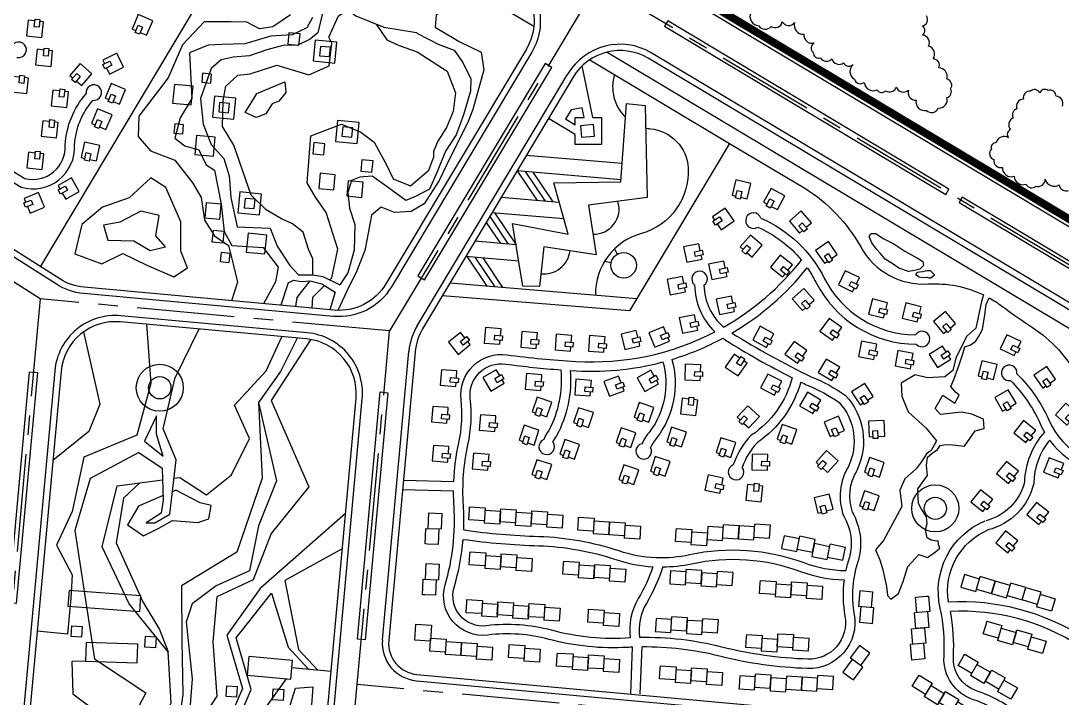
# Model space of a CAD drawing. Extents: x 30752 to 65014, y 26327 to 78956.
# Drawn here: x 32407 to 33075, y 28881 to 29315 of the extents above; entities that cross this region are included whole.
import ezdxf

# ---------------------------------------------------------------- set-up
doc = ezdxf.new("R2010")
doc.units = 0
doc.header["$MEASUREMENT"] = 0
for name, pattern in [('CENTER', [2, 1.25, -0.25, 0.25, -0.25]), ('CENTER2', [1.125, 0.75, -0.125, 0.125, -0.125]), ('CONTINOUS', [0])]:
    doc.linetypes.add(name, pattern=pattern)
doc.layers.get('0').update_dxf_attribs({"color": 12, "linetype": 'CONTINUOUS'})
for name, color, linetype in [('-规划边界', 1, 'CONTINUOUS'), ('G-绿化', 74, 'CONTINUOUS'), ('GH-中心线', 254, 'CENTER'), ('GH-道路红线', 1, 'CONTINOUS'), ('GH_水系', 152, 'CONTINUOUS'), ('中心区建筑', 32, 'CONTINUOUS'), ('支路', 34, 'CONTINUOUS')]:
    doc.layers.add(name, color=color, linetype=linetype)
doc.layers.add('G-SL2', color=97, linetype='CONTINUOUS', true_color=0x329a2d)

# ---------------------------------------------------------------- blocks, each defined once
blk = doc.blocks.new('x1')
blk.add_lwpolyline([(10, 5.54), (10, 10), (0, 10), (0, 0), (10, 0), (10, 2.52)])
blk.add_lwpolyline([(6.27, 5.54), (11.26, 5.54), (11.26, 2.52), (6.27, 2.52)], close=True)
blk = doc.blocks.new('x2')
for p, q in [((0, 8.37), (0, 0)), ((10, 8.37), (0, 8.37)), ((20, 1.63), (20, 8.54)), ((0, 0), (10, 0)), ((10, 1.63), (20, 1.63))]:
    blk.add_line(p, q)
blk.add_lwpolyline([(20, 8.54), (20, 10), (10, 10), (10, 0)])

msp = doc.modelspace()

# ---------------------------------------------------------------- linework, layer by layer
at = {"layer": '-规划边界', "color": 251, "linetype": 'CENTER2', "ltscale": 50, "const_width": 5, "flags": 128}
msp.add_lwpolyline([(31130.58, 27597.98), (31273.89, 27507.56), (32003.42, 27386.62), (32901.4, 26916.12), (34040.03, 28610.51, 0.008825), (33919.41, 28685.55), (33365.12, 29016.98), (32469.57, 29552.45), (32400.9, 29593.51), (32342.47, 29501.52), (31130.58, 27597.98)], format="xyb", dxfattribs=at)
for p, q in [((32659.97, 28918.01), (32660.61, 28928.17)), ((32660.61, 28928.17), (32670.59, 28927.53)), ((32670.59, 28927.53), (32669.96, 28917.55)), ((32669.94, 28917.37), (32659.97, 28918.01))]:
    msp.add_line(p, q)
for points in [[(32578.52, 29299.98), (32585.7, 29299.29), (32586.39, 29306.54), (32579.21, 29307.23)], [(32594.82, 29289.23), (32608.64, 29287.91), (32609.92, 29301.34), (32596.11, 29302.66)], [(32598.91, 29292.6), (32605.27, 29291.99), (32605.84, 29297.97), (32599.48, 29298.58)], [(32523.39, 29275.58), (32529.13, 29275.03), (32529.69, 29280.83), (32523.94, 29281.38)], [(32504.7, 29262.16), (32516.66, 29261.01), (32517.82, 29273.09), (32505.85, 29274.24)], [(32530.16, 29253.22), (32543.98, 29251.9), (32545.26, 29265.33), (32531.45, 29266.65)], [(32534.25, 29256.59), (32540.61, 29255.98), (32541.18, 29261.96), (32534.82, 29262.57)], [(32505.47, 29243.02), (32511.21, 29242.47), (32511.77, 29248.27), (32506.02, 29248.82)], [(32609.14, 29237.67), (32622.95, 29236.35), (32624.24, 29249.78), (32610.42, 29251.1)], [(32613.22, 29241.04), (32619.58, 29240.43), (32620.15, 29246.41), (32613.79, 29247.02)], [(32518.9, 29229.34), (32530.87, 29228.2), (32532.02, 29240.28), (32520.05, 29241.43)], [(32594.5, 29229.64), (32601.68, 29228.95), (32602.37, 29236.2), (32595.19, 29236.89)], [(32625.28, 29218.63), (32632.46, 29217.94), (32633.15, 29225.19), (32625.97, 29225.87)], [(32598.38, 29207.55), (32607.95, 29206.64), (32608.88, 29216.3), (32599.31, 29217.22)], [(32616.33, 29202.7), (32625.9, 29201.78), (32626.83, 29211.45), (32617.25, 29212.36)], [(32546.57, 29191.81), (32560.38, 29190.49), (32561.67, 29203.92), (32547.85, 29205.24)], [(32525.33, 29188.66), (32534.9, 29187.74), (32535.83, 29197.41), (32526.25, 29198.32)], [(32550.65, 29195.18), (32557.01, 29194.57), (32557.59, 29200.55), (32551.22, 29201.15)], [(32529.93, 29173.38), (32537.11, 29172.69), (32537.81, 29179.94), (32530.63, 29180.62)], [(32551.87, 29166.72), (32563.83, 29165.58), (32564.99, 29177.66), (32553.02, 29178.8)], [(32535.2, 29160.58), (32540.95, 29160.03), (32541.5, 29165.83), (32535.76, 29166.38)], [(32437.54, 28939.74), (32483.58, 28936.3), (32484.33, 28946.28), (32438.29, 28949.71)], [(32440.06, 28927.15), (32446.79, 28926.73), (32446.37, 28919.85), (32439.64, 28920.26)], [(32448.9, 28904.46), (32482.01, 28903.36), (32482.41, 28915.35), (32449.3, 28916.45)], [(32487.35, 28920.41), (32494.08, 28920), (32493.65, 28913.11), (32486.92, 28913.53)], [(32552.52, 28895.56), (32580.48, 28892.95), (32581.59, 28904.9), (32553.63, 28907.51)], [(32539.37, 28888.68), (32546.1, 28888.26), (32545.68, 28881.37), (32538.95, 28881.79)], [(32569.15, 28886.64), (32575.88, 28886.22), (32575.46, 28879.33), (32568.73, 28879.75)]]:
    msp.add_lwpolyline(points, close=True)
for radius in [15.08, 7.15]:
    msp.add_circle((32496.48, 29079.74), radius)
at = {"layer": 'G-SL2'}
for points in [[(32875.25, 29320.2, 0.520567), (32880.37, 29311.85, 0.520567), (32888.29, 29311.39, 0.520567), (32895.48, 29314.28, 0.520567), (32903.35, 29313.8, 0.520567), (32909.28, 29306.33, 0.520567), (32915.85, 29300.77, 0.520567), (32915.3, 29294.61, 0.520567), (32920.09, 29291.31, 0.520567), (32927.2, 29290.55, 0.520567), (32934.86, 29288.02, 0.520567), (32941, 29287.05, 0.520567), (32941.7, 29277.47, 0.520567), (32948.03, 29275.49, 0.520567), (32956.17, 29270.7, 0.520567), (32961.73, 29270.15, 0.520567), (32968.56, 29272.53, 0.520567), (32976.31, 29270.42, 0.520567), (32981.23, 29264.05, 0.520567), (32987.93, 29257.49, 0.520567), (32995.53, 29259.05, 0.520567), (33000.95, 29265.8, 0.520567), (33003.34, 29271.28, 0.520567), (33000.91, 29277.82, 0.520567), (32995.81, 29284.75, 0.520567), (32992.22, 29290.64, 0.520567), (32989.28, 29298.71, 0.520567), (32985.43, 29305.8, 0.520567), (32985.31, 29311.62, 0.520567), (32987.94, 29318.14, 0.520567)], [(33075.02, 29260.3, 0.520567), (33070.94, 29266.63, 0.520567), (33065.87, 29270.32, 0.520567), (33060.54, 29268.7, 0.520567), (33054.52, 29269.85, 0.520567), (33050.07, 29264.78, 0.520567), (33045.9, 29258.52, 0.520567), (33043.54, 29252.74, 0.520567), (33041.84, 29245.23, 0.520567), (33040.53, 29239.94, 0.520567), (33032.6, 29236.9, 0.520567), (33029.55, 29232.89, 0.520567), (33031.03, 29225.96, 0.520567), (33036.55, 29220.95, 0.520567), (33044.06, 29215.28, 0.520567), (33051.7, 29210.29, 0.520567), (33058.07, 29208.95, 0.520567), (33064.01, 29213.46, 0.520567), (33073.05, 29209.92, 0.520567), (33078.97, 29206.26, 0.520567)]]:
    msp.add_lwpolyline(points, format="xyb", dxfattribs=at)
at = {"layer": 'G-绿化'}
for p, q in [((32774.09, 29252.98), (32767.22, 29286.12)), ((32760.13, 29257.89), (32756.5, 29251.82)), ((32767.29, 29259.17), (32760.13, 29257.89)), ((32768.39, 29252.98), (32767.29, 29259.17)), ((32762.69, 29242.07), (32745.57, 29252.29)), ((32762.69, 29248.12), (32756.5, 29251.82)), ((32613.45, 28976.53), (32576.53, 28956.24)), ((32576.53, 28956.24), (32585.39, 28911.96)), ((32437.31, 28921.82), (32417.9, 28923.6)), ((32585.39, 28911.96), (32597.66, 28898.94)), ((32581.18, 28900.45), (32606.27, 28898.15)), ((32577.56, 28893.23), (32546.99, 28850.97))]:
    msp.add_line(p, q, dxfattribs=at)
for points in [[(32419.92, 29157.36), (32571.09, 29410.19)], [(32688.54, 29339.96), (32682.56, 29325.08), (32673.67, 29318.6), (32672.98, 29310.79), (32688.37, 29301.69), (32702.53, 29294.95), (32704.28, 29283.6), (32697.19, 29258.2), (32693.63, 29249.25), (32682.9, 29227.8), (32675.6, 29212.59), (32665.94, 29197.56), (32657.64, 29192.76), (32646.97, 29192.17), (32638.4, 29195.48), (32632.14, 29190.33), (32630.27, 29179.92), (32627.97, 29167.82), (32622.39, 29153.67), (32617.44, 29143.92), (32610.73, 29129.66)], [(32609.27, 29328.48), (32600.52, 29319.01), (32597.81, 29307.25), (32592.79, 29303.21), (32584.62, 29299.12), (32576.13, 29299.38), (32565.19, 29296.37), (32554.03, 29292.47), (32543.46, 29291.65), (32535.81, 29289.99), (32529.44, 29284.39), (32522.6, 29265.06), (32524.25, 29248.77), (32529.4, 29235.77), (32537.47, 29226.77), (32540.98, 29215.52), (32541.99, 29201.68), (32546.15, 29182.96), (32567.22, 29181.99), (32571.64, 29170.55), (32579.86, 29158.01)], [(32609.27, 29328.48), (32622.06, 29318.07), (32640.06, 29310.81), (32661.11, 29307.58)], [(32580.26, 29318.77), (32569.04, 29311.07), (32560.43, 29309.74), (32552.21, 29314.13), (32542.19, 29314.32), (32524.92, 29314.38), (32510.99, 29299.67), (32501.82, 29278.44), (32482.99, 29253.77), (32482.72, 29240.82), (32490.54, 29231.63), (32506.03, 29225.55), (32517.55, 29210.83), (32523, 29201.66), (32525.06, 29187.22), (32531.64, 29177.03), (32540.59, 29170.99), (32543.58, 29158.93), (32546.28, 29147.35), (32542.44, 29135.51)], [(32594.42, 29317.12), (32590.8, 29310.42), (32581.4, 29306.06), (32567.65, 29305.18), (32550.89, 29300.17), (32536.4, 29299.77), (32527.42, 29299.29), (32515.6, 29294.4), (32517.07, 29265.26), (32509.52, 29252.79), (32506.02, 29239.74), (32512.54, 29234.79), (32521.42, 29232.35), (32526.1, 29222.65), (32531.51, 29219.18), (32535.83, 29197.41), (32537.81, 29179.94), (32542.75, 29170.99), (32562.83, 29169.71), (32572.28, 29156.95), (32570.71, 29147.69), (32562.85, 29133.64)], [(32661.11, 29307.58), (32661.73, 29306.73), (32674.97, 29299.98), (32685.19, 29296.05), (32690.65, 29288.14), (32695.86, 29277.77), (32695.63, 29269.81), (32691.17, 29254.67), (32686.47, 29241.88), (32679.68, 29231.31), (32674.26, 29218.1), (32669.43, 29207.15), (32660.79, 29202.6), (32654.17, 29199.83), (32642.13, 29208.45), (32632.58, 29215.46), (32624.69, 29214.82), (32619.3, 29212.58), (32616.97, 29204.85), (32618.06, 29194.93), (32621.42, 29184.42), (32620.98, 29168.01), (32616.93, 29153.49), (32611.97, 29145.78)], [(32774.09, 29252.98), (32779.55, 29252.98), (32779.55, 29235.78), (32762.69, 29235.78), (32762.69, 29242.07)], [(32762.69, 29248.12), (32762.69, 29252.98), (32768.39, 29252.98)], [(32861.75, 29236.39), (32797.51, 29128.95), (32677.68, 29138.75)], [(32792.87, 29223.41), (32731.39, 29228.58)], [(32792.14, 29213.11), (32725.49, 29218.72)], [(32725.6, 29218.71), (32738.36, 29199.74)], [(32730.64, 29218.28), (32743.4, 29199.31)], [(32735.69, 29217.86), (32748.45, 29198.89)], [(32752.54, 29198.54), (32715.3, 29201.67)], [(32708.01, 29189.48), (32719.85, 29171.88)], [(32755.48, 29187.94), (32709.41, 29191.82)], [(32711.31, 29191.66), (32724.89, 29171.46)], [(32705.77, 29185.74), (32714.81, 29172.31)], [(32724.89, 29171.46), (32698.56, 29173.67)], [(32789.81, 29165.41), (32787.97, 29168.76)], [(32726.6, 29160.96), (32692.67, 29163.81)], [(32693.47, 29163.75), (32706.17, 29144.87)], [(32698.45, 29163.42), (32711.21, 29144.45)], [(32703.49, 29162.99), (32716.25, 29144.02)], [(32579.86, 29158.01), (32585.47, 29152.1), (32594.61, 29152.2), (32601.03, 29151.03), (32611.97, 29145.78)], [(32785.73, 29159.79), (32781.49, 29160.61)], [(32578.67, 29147), (32582.08, 29148.73), (32587.01, 29147.86), (32592.88, 29148.2), (32600.34, 29146.37), (32608.94, 29141.06)], [(32578.67, 29147), (32574.08, 29132.61)], [(32802.2, 29136.79), (32682.53, 29146.86)], [(32608.94, 29141.06), (32605.47, 29129.74)], [(32447.55, 29115.49), (32458.06, 29069.23), (32451.03, 29051.67), (32427.92, 29033.06)], [(32487.86, 29120.42), (32490.8, 29082.38), (32481.68, 29049.26), (32447.71, 29035.19), (32440.26, 29000.42), (32430.31, 28978.9), (32440.26, 28959.85), (32439.43, 28944.95), (32437.31, 28921.82)], [(32521.41, 29117.35), (32506.35, 29086.28)], [(32584.53, 29111.57), (32573.8, 29090.15), (32559.67, 29070.19), (32571.22, 29020.17), (32559.67, 28991.31), (32553.89, 28962.44), (32532.71, 28952.82), (32517.3, 28941.28), (32513.45, 28929.73), (32517.3, 28893.18), (32515.38, 28868.16), (32511.53, 28841.22), (32519.7, 28826.94)], [(32592.99, 29110.45), (32567.85, 29071.62), (32592.1, 29016.23), (32567.85, 28986.35), (32556.25, 28956.54), (32533.05, 28945.78), (32530.57, 28916.8), (32533.05, 28882.03), (32523.94, 28867.96), (32513.45, 28854.69)], [(32483.02, 29038.15), (32498.03, 29028.13), (32498.71, 29007.59), (32497.34, 28999.37), (32487.75, 28993.21), (32493.23, 28993.21), (32502.82, 28998.69), (32506.93, 29033.61), (32498.71, 29053.46), (32506.35, 29086.28)], [(32486.63, 29045.6), (32498.54, 29035.78), (32494.34, 29050.04), (32494.41, 29061.65)], [(32494.41, 29061.65), (32486.63, 29045.6)], [(32483.02, 29038.15), (32483.02, 29038.15), (32451.95, 29021.52), (32441.97, 28988.26), (32454.67, 28906.06), (32487.45, 28884.06), (32464.16, 28839.72), (32485.2, 28828.96), (32483.81, 28820.77)], [(32510.36, 28823.91), (32490.34, 28850.84), (32503.82, 28877.78), (32501.9, 28910.49), (32476.86, 28941.28), (32459.53, 28977.84), (32469.26, 29016.78), (32498.27, 29020.7)], [(32615.51, 28999.11), (32560.84, 28950.94), (32539.37, 28921.18), (32549.46, 28886.88), (32532.8, 28848.5), (32538.81, 28838.89)], [(32543.49, 28841.95), (32539.22, 28849.3), (32555.15, 28886.22), (32545.35, 28919.49), (32568.16, 28948.16), (32578.83, 28913.37), (32591.48, 28899.51)], [(32448.9, 28904.46), (32440.13, 28904.24)], [(32440.13, 28904.24), (32440.65, 28883.43), (32459.36, 28869.66), (32454.44, 28840.14), (32472.83, 28819.47)]]:
    msp.add_lwpolyline(points, dxfattribs=at)
for points in [[(32787.91, 29280.55, 0.2821), (32794.99, 29253.21, 0.2821)], [(32807.88, 29246.28, 0.029482), (32811.02, 29245.78, -0.368908), (32835.16, 29220.53, -0.352048), (32805.22, 29178.67, 0.341291), (32775.69, 29139.02)]]:
    msp.add_lwpolyline(points, format="xyb", dxfattribs=at)
for points in [[(32510.03, 29167.38), (32509.99, 29186.05), (32500.41, 29208.15), (32490.82, 29214.31), (32476.93, 29201.59), (32459.75, 29195.48), (32446.6, 29184.38), (32442.08, 29165.63), (32459.26, 29159.1), (32472.84, 29165.71), (32488.21, 29158.24), (32505.4, 29150.8), (32514.22, 29156.57)], [(32493.99, 29177.08), (32496.09, 29190.18), (32484.31, 29192.93), (32470.8, 29185.97), (32460.45, 29183.91), (32463.07, 29174.4), (32479.86, 29173.83), (32490.36, 29167.69), (32500.08, 29170.16)], [(32578.04, 28870.08), (32583.56, 28887.05), (32594.67, 28888.05), (32592.83, 28864.8)]]:
    msp.add_lwpolyline(points, close=True, dxfattribs=at)
msp.add_circle((32793.76, 29158.25), 8.18, dxfattribs=at)
for centre, radius, start, end in [((32774.75, 29194.31), 16.11, 268.00329, 17.54575), ((32742.79, 29169.54), 16.8, 262.97803, 353.10283)]:
    msp.add_arc(centre, radius, start, end, dxfattribs=at)
at = {"layer": 'GH-中心线', "ltscale": 50}
msp.add_line((32085.11, 29753.2), (33906.58, 28664.1), dxfattribs=at)
for points in [[(32777.24, 29339.36), (32643.8, 29116.19), (32419.83, 29136.69), (31900.71, 29466.25)], [(32594.46, 28577.06), (32643.8, 29116.19)]]:
    msp.add_lwpolyline(points, dxfattribs=at)
for points in [[(32419.83, 29136.69), (32370.49, 28597.56), (32594.46, 28577.06), (32789.2, 28454.8, 0.117879), (32833.25, 28439.91), (33498, 28379.07, 0.28299), (33584.85, 28422.13), (33782.64, 28738.36)], [(33314.15, 28395.9), (33331.31, 28621.82, 0.290848), (33306.06, 28669.14), (32991.74, 28846.8, 0.106193), (32951.65, 28859.32), (32623.04, 28889.4)]]:
    msp.add_lwpolyline(points, format="xyb", dxfattribs=at)
at = {"layer": 'GH-道路红线'}
for p, q in [((33293.36, 29001.63), (32809.47, 29290.96)), ((33295.41, 29005.06), (32811.52, 29294.39)), ((32661.52, 29119.52), (32758.03, 29280.93)), ((32761.47, 29278.88), (32664.95, 29117.47)), ((32590.97, 29115), (32471.56, 29125.93)), ((32590.61, 29111.02), (32471.2, 29121.95)), ((32639.22, 28918.04), (32656.16, 29103.06)), ((32660.14, 29102.7), (32643.21, 28917.68)), ((32429.17, 29090.65), (32388.72, 28648.61)), ((32433.16, 29090.28), (32392.7, 28648.24)), ((32581.82, 28630.94), (32622.27, 29072.97)), ((32585.8, 28630.57), (32626.26, 29072.61)), ((32661.3, 28895.94), (32954.7, 28869.09)), ((32660.93, 28891.95), (32954.33, 28865.1))]:
    msp.add_line(p, q, dxfattribs=at)
for points in [[(32537.1, 29740.79), (32459.41, 29618.48, 0.42215), (32477.28, 29543.18), (33363.07, 29013.54), (33917.35, 28682.12, -0.023598), (34233.39, 28472.31, -0.023598)], [(32540.47, 29738.62), (32462.79, 29616.34, 0.42215), (32479.33, 29546.61), (33365.12, 29016.98), (33919.41, 28685.55, -0.023598), (34235.75, 28475.53)], [(32452.28, 29509.19), (32721.4, 29348.28, -0.414214), (32734.86, 29294.79), (32644.9, 29144.33, -0.288413), (32607.87, 29125.5), (32447.56, 29140.18, -0.119154), (32430.21, 29146.09), (32270.12, 29247.73, -0.414338), (32258.1, 29301.57), (32378.99, 29491.81)], [(32450.22, 29505.76), (32719.35, 29344.84, -0.414214), (32731.43, 29296.84), (32641.46, 29146.38, -0.288413), (32608.23, 29129.49), (32447.92, 29144.16, -0.119154), (32432.36, 29149.47), (32272.26, 29251.1, -0.414338), (32261.48, 29299.42), (32382.36, 29489.66)]]:
    msp.add_lwpolyline(points, format="xyb", dxfattribs=at)
for points in [[(33000.24, 29203.69), (33002.3, 29207.12), (32907.89, 29263.57), (32822.06, 29314.89), (32820.01, 29311.46), (32905.83, 29260.14), (33000.24, 29203.69)], [(33008.83, 29198.55), (33305.77, 29021), (33307.82, 29024.44), (33010.88, 29201.99), (33008.83, 29198.55)]]:
    msp.add_lwpolyline(points, dxfattribs=at)
for points in [[(32743.42, 29287.67), (32661.95, 29151.42), (32666.24, 29148.86), (32747.71, 29285.11), (32743.42, 29287.67)], [(32404.46, 28941.35), (32399.48, 28941.81), (32413.04, 29089.9), (32418.02, 29089.45)], [(32623.21, 28918.6), (32637.71, 29077.03), (32642.69, 29076.58), (32628.19, 28918.14)]]:
    msp.add_lwpolyline(points, close=True, dxfattribs=at)
for centre, radius, start, end in [((32791.51, 29260.92), 39, 59.12366, 149.12366), ((32791.51, 29260.92), 35, 59.12366, 149.12366), ((32468.01, 29087.09), 39, 84.77072, 174.77072), ((32468.01, 29087.09), 35, 84.77072, 174.77072), ((32694.99, 29099.51), 39, 149.12366, 174.77072), ((32694.99, 29099.51), 35, 149.12366, 174.77072), ((32587.42, 29076.16), 35, 354.77072, 84.77072), ((32587.42, 29076.16), 39, 354.77072, 84.77072), ((32663.12, 28915.85), 24, 174.77072, 264.77072), ((32663.12, 28915.85), 20, 174.77072, 264.77072)]:
    msp.add_arc(centre, radius, start, end, dxfattribs=at)
at = {"layer": 'GH_水系'}
for p, q in [((32660.19, 29356.69), (32736.23, 29311.46)), ((32783.31, 29294.95), (33309.25, 28980.47))]:
    msp.add_line(p, q, dxfattribs=at)
for points in [[(32538.18, 29269.57), (32538.83, 29273.15), (32546.41, 29280.17), (32554.43, 29280.99), (32571.52, 29286.5), (32592.01, 29280.39), (32605.03, 29286.16), (32606.76, 29300.55), (32604.89, 29304.54), (32610.94, 29318.15), (32617.19, 29322.03)], [(32538.18, 29269.57), (32538.83, 29273.15), (32546.41, 29280.17), (32554.43, 29280.99), (32571.52, 29286.5), (32592.01, 29280.39), (32605.03, 29286.16), (32606.76, 29300.55), (32604.89, 29304.54), (32610.94, 29318.15), (32617.19, 29322.03)], [(32635.24, 29312.75), (32641.97, 29302.8), (32649.88, 29299.18), (32661.47, 29295.02), (32680.69, 29282.68), (32685.97, 29268.8), (32684.44, 29256.83), (32680.3, 29246.54), (32674.69, 29237.81), (32672.26, 29232.34), (32672.07, 29231.67)], [(32635.24, 29312.75), (32641.97, 29302.8), (32649.88, 29299.18), (32661.47, 29295.02), (32680.69, 29282.68), (32685.97, 29268.8), (32684.44, 29256.83), (32680.3, 29246.54), (32674.69, 29237.81), (32672.26, 29232.34), (32672.07, 29231.67)], [(32772.06, 29290.02), (32861.75, 29236.39)], [(32555.42, 29263.11), (32558.68, 29268.29), (32576.53, 29275.82), (32577.19, 29269.08), (32572.72, 29263.4), (32568.57, 29261.71), (32564.38, 29255.43), (32558.27, 29253.06), (32551.1, 29256.25), (32555.42, 29263.11)], [(32555.42, 29263.11), (32558.68, 29268.29), (32576.53, 29275.82), (32577.19, 29269.08), (32572.72, 29263.4), (32568.57, 29261.71), (32564.38, 29255.43), (32558.27, 29253.06), (32551.1, 29256.25), (32555.42, 29263.11)], [(32594.61, 29152.2), (32594.49, 29162.47), (32591.87, 29168.63), (32588.46, 29179.53), (32581.46, 29184.92), (32574.49, 29188.12), (32564.58, 29193.84), (32554.98, 29203.21), (32544.01, 29235.29), (32536.57, 29247.24), (32537.12, 29263.65), (32538.18, 29269.57)], [(32594.61, 29152.2), (32594.49, 29162.47), (32591.87, 29168.63), (32588.46, 29179.53), (32581.46, 29184.92), (32574.49, 29188.12), (32564.58, 29193.84), (32554.98, 29203.21), (32544.01, 29235.29), (32536.57, 29247.24), (32537.12, 29263.65), (32538.18, 29269.57)], [(32605.44, 29148.92), (32606.78, 29150.29), (32610.51, 29168.68), (32603.02, 29192.18), (32596.35, 29201.93), (32591, 29211.04), (32593.28, 29241.2), (32612.87, 29248.63), (32625.38, 29243.53), (32633.98, 29237.08), (32642.02, 29222.11), (32646.05, 29213.64), (32646.05, 29213.64), (32657.25, 29209.18), (32668.94, 29219.14), (32672.12, 29227.69), (32672.07, 29231.67)], [(32605.44, 29148.92), (32606.78, 29150.29), (32610.51, 29168.68), (32603.02, 29192.18), (32596.35, 29201.93), (32591, 29211.04), (32593.28, 29241.2), (32612.87, 29248.63), (32625.38, 29243.53), (32633.98, 29237.08), (32642.02, 29222.11), (32646.05, 29213.64), (32646.05, 29213.64), (32657.25, 29209.18), (32668.94, 29219.14), (32672.12, 29227.69), (32672.07, 29231.67)], [(32583.58, 29131.74), (32584.56, 29137.56), (32592.88, 29148.2)], [(32583.58, 29131.74), (32584.56, 29137.56), (32592.88, 29148.2)], [(32594.13, 29130.54), (32594.47, 29137.71), (32594.47, 29137.71), (32601.96, 29145.37)], [(32594.13, 29130.54), (32594.47, 29137.71), (32594.47, 29137.71), (32601.96, 29145.37)], [(33024.52, 29139.22), (33023.23, 29135.03), (33019.57, 29117.84), (33013.62, 29112.68), (33006.71, 29098.64), (33004.87, 29090.85), (32999.64, 29086.82), (32988.56, 29086.02), (32980.58, 29088.05), (32971.61, 29082.65), (32972.12, 29074.4), (32976.23, 29064.37), (32987.51, 29053.95), (32994.42, 29045.81), (32990.96, 29039.59), (32987.91, 29037.32), (32984.55, 29032.09), (32981.29, 29027.85), (32974.01, 29021.44), (32970.81, 29013.99), (32972.09, 29003.66), (32960.45, 28981.82), (32955.26, 28975.81), (32957.96, 28969.33), (32959.78, 28963.93), (32962.32, 28952.27), (32962.91, 28946.61), (32965.05, 28944.18), (32970.04, 28947.83), (32972.86, 28955.52), (32975.9, 28965.19), (32982.92, 28972.82), (32988.5, 28970.82), (32993.72, 28974.53), (32996.37, 28976.95), (32995.69, 28979.31), (32995.42, 28981.59), (32994.24, 28981.39), (32990.9, 28981.95), (32988.29, 28983.63), (32987.22, 28988.55), (32988.26, 28992.63), (32987.93, 28997.06), (32984.65, 29001.81), (32982.86, 29005.6), (32982.67, 29009.42), (32982.45, 29014.84), (32988.59, 29023.57), (32987.87, 29029.84), (32988.64, 29035.16), (32991.31, 29037.67), (32994.97, 29040.07), (32996.65, 29042.68), (32999.1, 29043.22), (33002.92, 29043.4), (33012.19, 29042.2), (33019.05, 29052.05), (33024.81, 29053.63), (33024.46, 29059.66), (33017.01, 29062.87), (33010.34, 29063.99), (32996.8, 29062.65), (32993.41, 29066.42), (32998.32, 29074.88), (33006.17, 29069.83), (33008.92, 29074.93), (33006.54, 29076.99), (33003.52, 29080.51), (33005.41, 29085.1), (33008.83, 29094.53), (33011.18, 29101.47), (33012.46, 29105.93), (33015.77, 29106.97), (33019.42, 29109.37), (33021.34, 29112.36), (33023.85, 29117.08), (33025.33, 29126.53), (33026.23, 29133.1), (33028.16, 29137.34)], [(32505.53, 29021.68), (32509.43, 29022.2), (32526.41, 29011.12), (32542.34, 29024.02), (32553.89, 29047.1), (32544.45, 29068.67), (32564.61, 29090.66), (32574.68, 29112.48)], [(32505.53, 29021.68), (32509.43, 29022.2), (32526.41, 29011.12), (32542.34, 29024.02), (32553.89, 29047.1), (32544.45, 29068.67), (32564.61, 29090.66), (32574.68, 29112.48)], [(32584.53, 29111.57), (32573.8, 29090.15), (32559.67, 29070.19), (32571.22, 29020.17), (32559.67, 28991.31), (32553.89, 28962.44), (32532.71, 28952.82), (32517.3, 28941.28), (32513.45, 28929.73), (32517.3, 28893.18), (32515.38, 28868.16), (32511.53, 28841.22), (32519.7, 28826.94)], [(32559.67, 29070.19), (32562.15, 29021.78), (32545.96, 28974.33), (32510.35, 28952.77), (32510.56, 28917.65), (32511.31, 28883.14), (32506.8, 28851.64), (32507.56, 28843.39), (32516.54, 28824.96)], [(32559.67, 29070.19), (32562.15, 29021.78), (32545.96, 28974.33), (32510.35, 28952.77), (32510.56, 28917.65), (32511.31, 28883.14), (32506.8, 28851.64), (32507.56, 28843.39), (32516.54, 28824.96)], [(32510.36, 28823.91), (32490.34, 28850.84), (32503.82, 28877.78), (32501.9, 28910.49), (32476.86, 28941.28), (32459.53, 28977.84), (32469.26, 29016.78), (32498.27, 29020.7)], [(32483.77, 29018.74), (32473.23, 29008.91), (32468.6, 28980.37), (32485.59, 28942.57), (32496.39, 28924.83), (32501.9, 28910.49)], [(32483.77, 29018.74), (32473.23, 29008.91), (32468.6, 28980.37), (32485.59, 28942.57), (32496.39, 28924.83), (32501.9, 28910.49)], [(32498.61, 29010.57), (32482.83, 29003.76), (32475.77, 28991.83), (32486.09, 28984.78), (32495.86, 28989.66), (32504.54, 28994.54), (32520.83, 28993.46), (32527.88, 28995.63), (32529.35, 29004.21), (32522.45, 29005.93), (32506.71, 29014.07), (32504.52, 29013.12)], [(32498.61, 29010.57), (32482.83, 29003.76), (32475.77, 28991.83), (32486.09, 28984.78), (32495.86, 28989.66), (32504.54, 28994.54), (32520.83, 28993.46), (32527.88, 28995.63), (32529.35, 29004.21), (32522.45, 29005.93), (32506.71, 29014.07), (32504.52, 29013.12)]]:
    msp.add_lwpolyline(points, dxfattribs=at)
for points in [[(32861.75, 29236.39), (32909.84, 29207.64, -0.128934), (32945.74, 29169.97, 0.28933), (32988.87, 29146.26, -0.128369), (33024.52, 29139.22, -0.128369)], [(33028.16, 29137.34, -0.032582), (33036.03, 29132.27, 0.013084), (33055.76, 29118.44, -0.122167), (33085.22, 29086.36, 0.29863), (33132.2, 29061.25, -0.184211), (33175.01, 29049.19, -0.052134), (33203.3, 29023.19, -0.039913), (33212.59, 29010.8, 0.313404), (33269.93, 28986.58, -0.189564), (33283.33, 28984.32)]]:
    msp.add_lwpolyline(points, format="xyb", dxfattribs=at)
for points in [[(32955.38, 29178.57), (32960.23, 29175.46), (32966.92, 29171.99), (32974.12, 29167.36), (32982.63, 29162.51), (32985.66, 29160.77), (32986, 29158.07), (32983.72, 29155.8), (32980.24, 29154.92), (32976.48, 29154.23), (32970.19, 29156.4), (32966.47, 29159), (32961.47, 29162.21), (32958.26, 29165.93), (32955.79, 29168.56), (32952.86, 29172.72), (32952.86, 29172.72), (32951.1, 29176.76), (32951.1, 29176.76), (32952.23, 29178.52)], [(32993.09, 29152.09), (32990.46, 29154.78), (32988.06, 29154.61), (32985.61, 29154.04), (32983.41, 29153.73), (32981.96, 29153.59), (32980.95, 29152.24), (32983.18, 29150.81), (32985.54, 29150.36), (32988.06, 29150.6), (32989.34, 29150.14), (32990.61, 29150.11)]]:
    msp.add_lwpolyline(points, close=True, dxfattribs=at)
at = {"layer": '中心区建筑', "color": 1}
for points in [[(32795.61, 29261.91), (32807.54, 29260.66), (32808.93, 29201.6), (32771.3, 29196.73), (32776.27, 29164.9), (32742.67, 29170.14), (32739.83, 29144.69), (32729.22, 29144.89), (32722.66, 29185.11), (32758.2, 29178.11), (32749.05, 29211.16), (32792.05, 29211.77)], [(32766.32, 29247.92), (32774.18, 29248.63), (32774.89, 29240.77), (32767.03, 29240.06)]]:
    msp.add_lwpolyline(points, close=True, dxfattribs=at)
for radius in [15.08, 7.15]:
    msp.add_circle((32993.56, 29002.43), radius, dxfattribs=at)
at = {"layer": '支路'}
for points in [[(32372.62, 29229.66), (32407.67, 29208.36, 0.51671), (32441.84, 29235.4, -0.162766), (32453.58, 29263.99)], [(32377.62, 29233.64), (32410.07, 29213.93, 0.510388), (32435.83, 29235.41, -0.165759), (32449.2, 29268.1)], [(32879.77, 29182.7, -0.116888), (32907.74, 29161.59, -0.116888)], [(32881.8, 29188.36, -0.175562), (32922.43, 29150.02, 0.280354), (32980.83, 29113.63, 0.280354)], [(32857.86, 29118.62, 0.097378), (32907.74, 29161.59)], [(32863.22, 29114.78, 0.091212), (32911.5, 29156.66)], [(32911.5, 29156.66, -0.035823), (32917.07, 29147.32, 0.282594), (32981.36, 29107.62)], [(32839.29, 29145.63, 0.202136), (32852.28, 29115.58, 0.202136)], [(32845.29, 29145.4, 0.214018), (32857.86, 29118.62, 0.214018)], [(32763.21, 29096.64, 0.135898), (32852.28, 29115.58, 0.135898)], [(32824.78, 29097.93, 0.049867), (32857.32, 29111.46)], [(32857.32, 29111.46, 0.012625), (32859.09, 29110.29, 0.022213), (32901.85, 29086.13, 0.022213)], [(32863.22, 29114.78, 0.026484), (32913.93, 29086.84, -0.057286), (32935.87, 29074.92, -0.308747), (32943.33, 29026.77)], [(32684.93, 29019.69, -0.04284), (32688.14, 29044.49, 0.082007), (32689.55, 29072.1, -0.489466), (32719.03, 29100.88, 0.020776), (32763.19, 29096.64)], [(32759.61, 29090.83, 0.084798), (32819.01, 29096.28, 0.084798)], [(32819.01, 29096.28, -0.229639), (32810.66, 29051.74, 0.061692), (32805.5, 29043.87, 0.061692)], [(32824.78, 29097.93, -0.230921), (32815.35, 29048, 0.060698), (32811.02, 29041.5, 0.060698)], [(32691.27, 28988.56, 0.026226), (32691.08, 29004.34, -0.069855), (32694.01, 29043.22, 0.082007), (32695.51, 29072.78, -0.489466), (32718.21, 29094.93, 0.016458), (32753.56, 29091.23)], [(32753.56, 29091.23, -0.142379), (32745.82, 29052.26, 0.08299), (32742.57, 29046.51, 0.08299)], [(32759.61, 29090.83, -0.141553), (32750.84, 29048.9, 0.081993), (32748.42, 29045.01, 0.081993)], [(33045.87, 29088.61, -0.092124), (33066.11, 29059.58, 0.381865), (33121.33, 29032.49, -0.363336), (33186.11, 28995.14, 0.320333), (33232.43, 28963.45, -0.559713), (33254.55, 28928.35)], [(32901.85, 29086.13, -0.182692), (32875.62, 29049.24, 0.115188), (32864.08, 29030.32, 0.115188)], [(32907.32, 29083.39, -0.175669), (32879.5, 29044.62, 0.110321), (32869.86, 29028.67, 0.110321)], [(32907.32, 29083.39, 0.002103), (32911.5, 29081.35, -0.056227), (32931.9, 29070.37, -0.304284), (32937.91, 29029.35)], [(33041.69, 29084.31, -0.091709), (33060.6, 29057.21, 0.031403), (33063.45, 29051.32, 0.031403)], [(33063.45, 29051.32, 0.173612), (33050.65, 29019.19, -0.279503), (33025.86, 28994.46)], [(33066.84, 29046.06, 0.167227), (33056.63, 29018.41, -0.284018), (33027.29, 28988.64)], [(33066.84, 29046.06, 0.310652), (33122.64, 29026.63, -0.032705), (33129.43, 29027.33, -0.032705)], [(32938.07, 29029.65, 0.23369), (32934.86, 28997.42, -0.201227), (32938.59, 28971.05, -0.201227)], [(32943.16, 29026.47, 0.229468), (32940.31, 28999.99, -0.197496), (32944.39, 28969.53, -0.197496)], [(32799.56, 28913.43, 0.00414), (32796.34, 28913.27, -0.080154), (32746.07, 28918.44, 0.096669), (32706.71, 28921.19, -0.540712), (32679.4, 28953.46, 0.088577), (32685.09, 29003.95, -0.016669), (32684.79, 29013.69, -0.016669)], [(32691.27, 28988.56, 0.027362), (32739.47, 28984.44, -0.073131), (32790.62, 28975.31, 0.070569), (32814.37, 28970.95)], [(33044.34, 28865.18, -0.000928), (33043.76, 28865.65, 0.089701), (33017.98, 28879.75, -0.339216), (32999.15, 28907.57, 0.069304), (32996.7, 28938.51, -0.366155), (33025.43, 28994.32)], [(33002.05, 28942.33, -0.349483), (33027.73, 28988.78)], [(32797.98, 28919.37, -0.083002), (32747.63, 28924.24, 0.096669), (32705.97, 28927.15, -0.540712), (32685.15, 28951.75, 0.052178), (32690.91, 28982.55, 0.052178)], [(32690.91, 28982.55, 0.027095), (32739.28, 28978.44, -0.073131), (32788.72, 28969.62, 0.066339), (32812.58, 28965.03)], [(32814.37, 28970.95, 0.063498), (32836.04, 28972.82, -0.14288), (32909.2, 28967.62, 0.084003), (32936.17, 28962.52, 0.084003)], [(32944.39, 28969.53, 0.131218), (32941.56, 28934.46, -0.477963), (32911.64, 28899.74, -0.053835), (32855.27, 28907.66, 0.064407), (32805.57, 28913.58, 0.064407)], [(32818.84, 28964.88, 0.050638), (32837.31, 28966.95, -0.14288), (32907.12, 28962, 0.081329), (32935.11, 28956.54, 0.081329)], [(32938.59, 28971.05, 0.031117), (32936.17, 28962.52, 0.030823)], [(32812.58, 28965.03, -0.053158), (32803.21, 28944.57, 0.166872), (32797.98, 28919.37)], [(32818.84, 28964.88, -0.057291), (32808.38, 28941.51, 0.171174), (32804.01, 28919.56)], [(32935.11, 28956.54, 0.07871), (32935.65, 28933.39, -0.477963), (32911.83, 28905.74, -0.053835), (32856.74, 28913.48, 0.066285), (32804.01, 28919.56)], [(33196.4, 28857.85, -0.02534), (33089.2, 28919.25, 0.157242), (33002.05, 28942.33)], [(33193.82, 28852.43, -0.025371), (33085.96, 28914.2, 0.15562), (33003.26, 28936.38)], [(33193.82, 28852.43, 0.030525), (33187.89, 28836.76, -0.130138), (33172.39, 28812.02, -0.370604), (33149.65, 28811.05, 0.072354), (33097.74, 28840.96, -0.075485), (33047.53, 28870.31, 0.089701), (33019.88, 28885.45, -0.339216), (33005.14, 28907.22, 0.061894), (33003.26, 28936.38)]]:
    msp.add_lwpolyline(points, format="xyb", dxfattribs=at)
for points in [[(32652.61, 29020.41), (32684.93, 29019.69)], [(32652.06, 29014.42), (32684.79, 29013.69)], [(32798.48, 28883.68), (32799.56, 28913.43)], [(32804.48, 28883.47), (32805.57, 28913.58)]]:
    msp.add_lwpolyline(points, dxfattribs=at)
for centre, start, end in [((32406, 29296.36), 257.63202, 183.56692), ((32454.13, 29268.96), 263.73639, 189.93221), ((32877.02, 29186.89), 17.15577, 303.2307), ((32842.44, 29149.51), 304.74263, 230.89022), ((32985.07, 29110.98), 222.1605, 148.02831), ((33040.92, 29089.25), 352.61538, 278.87399), ((32744.51, 29041.9), 112.84035, 38.49655), ((32806.69, 29039.01), 103.75605, 29.87742), ((32865.88, 29025.65), 111.02585, 37.20368)]:
    msp.add_arc(centre, 5, start, end, dxfattribs=at)

# ---------------------------------------------------------------- block references
for name, p, rotation in [('x1', (32420.91, 29304.33), 83.99736435854835), ('x1', (32482.71, 29318.92), 247.1114377911251), ('x1', (32426.76, 29285.71), 83.99736435854835), ('x1', (32468.89, 29294.18), 206.1720743182877), ('x1', (32445.41, 29287.55), 229.0329716716369), ('x1', (32411.19, 29268.33), 83.99736435854835), ('x1', (32436.89, 29259.48), 83.99736435854835), ('x1', (32465.31, 29274.71), 247.3078988168346), ('x1', (32456.62, 29258.45), 247.3078988168346), ('x1', (32430.33, 29239.89), 83.99736435854835), ('x1', (32448.21, 29237.11), 257.6285269234901), ('x1', (32421.14, 29219.7), 83.99736435854835), ('x1', (32439.97, 29214.25), 209.4061768905126), ('x1', (32865.67, 29212.93), 256.4230203259698), ('x1', (32418.78, 29204.8), 202.3207567088694), ('x1', (32888.27, 29207.46), 241.7340533475764), ('x1', (32858.89, 29194.96), 214.648298851252), ('x1', (32900.03, 29186.47), 311.1454945601964), ('x1', (32875.01, 29177.61), 229.3412261372655), ('x1', (32834.24, 29160.18), 11.47285248780441), ('x1', (32916.82, 29167.74), 304.5688932019287), ('x1', (32887.87, 29157.01), 321.1676871271758), ('x1', (32850.26, 29149.12), 11.47285248780441), ('x1', (32823.62, 29139.31), 11.47285248780441), ('x1', (32931.54, 29145.66), 334.2289659508459), ('x1', (32901.83, 29136.82), 311.5000180176088), ('x1', (32855.15, 29126.67), 11.47285248780441), ('x1', (32950.75, 29127.01), 345.8192653908391), ('x1', (32972.32, 29124.38), 345.8192653908391), ('x1', (32831.46, 29114.71), 11.47285248780441), ('x1', (32919.58, 29116.11), 324.087128490437), ('x1', (32992.35, 29122.15), 309.7662378989087), ('x1', (32687.73, 29101.16), 38.92733615133845), ('x1', (32704.49, 29108.36), 355.6016279769963), ('x1', (32727.86, 29105.75), 355.6016279769963), ('x1', (32794.56, 29104.28), 13.91252273587294), ('x1', (32813.85, 29105.72), 22.589160464272), ('x1', (32876.54, 29110.36), 331.451658931678), ('x1', (32749.8, 29104.06), 355.6016279769963), ('x1', (32771.21, 29103.26), 355.6016279769963), ('x1', (32897.19, 29101.25), 324.3565778912161), ('x1', (32944.33, 29099.74), 349.098769425388), ('x1', (33035.13, 29104.75), 334.0970817641746), ('x1', (32867.19, 29087.28), 55.34279634925905), ('x1', (32967.74, 29093.85), 349.098769425388), ('x1', (32994.99, 29092.68), 32.30824518863864), ('x1', (32918.56, 29089.51), 329.3194047222508), ('x1', (33023.45, 29097.02), 256.4230203259698), ('x1', (32676.23, 29081.32), 355.6016279769963), ('x1', (32708.66, 29077.63), 30.58019140088798), ('x1', (32730.67, 29078.81), 355.6016279769963), ('x1', (32807.34, 29077.42), 29.27597832800391), ('x1', (32832.91, 29084.77), 358.2062725326415), ('x1', (33056.75, 29087.75), 304.5688932019287), ('x1', (32762.45, 29075.27), 355.6016279769963), ('x1', (32784.68, 29074.3), 20.452350843568), ('x1', (32881.61, 29079.67), 332.5607739910894), ('x1', (32939.95, 29077.07), 303.3251433306349), ('x1', (32906.5, 29068.23), 329.3194047222508), ('x1', (33031.7, 29073.46), 300.1415668338747), ('x1', (32738.26, 29073.76), 251.5658769289482), ('x1', (32803.66, 29070.34), 251.5658769289482), ('x1', (32840.16, 29061.94), 83.77786520005213), ('x1', (33070.5, 29062.36), 318.3190172649078), ('x1', (32670.6, 29057.83), 355.3576459104548), ('x1', (32701.19, 29052.5), 355.3576459104548), ('x1', (32764.89, 29066.94), 251.5658769289482), ('x1', (32873.44, 29068.15), 227.2716869972961), ('x1', (32730.03, 29055.65), 251.5658769289482), ('x1', (32895.36, 29056.23), 251.5658769289482), ('x1', (32922.31, 29057.78), 292.3404384587542), ('x1', (32950.82, 29058.35), 271.8124645983479), ('x1', (33043.84, 29050.89), 320.8612525019108), ('x1', (32792.14, 29054.09), 251.5658769289482), ('x1', (32824.55, 29054.5), 251.5658769289482), ('x1', (32671.04, 29032.82), 355.3576459104548), ('x1', (32756.05, 29046.59), 251.5658769289482), ('x1', (32856.17, 29047.71), 251.5658769289482), ('x1', (32696.73, 29027.76), 355.3576459104548), ('x1', (32814.07, 29035.72), 251.5658769289482), ('x1', (32875.9, 29027.21), 358.7408081149193), ('x1', (32923.83, 29039.5), 227.9064765913243), ('x1', (32738.2, 29033.63), 251.5658769289482), ('x1', (32793.98, 29030.35), 251.5658769289482), ('x1', (32951.38, 29035.08), 251.5658769289482), ('x1', (33032.78, 29024.76), 320.8612525019108), ('x1', (33062.93, 29025.56), 338.7389265914309), ('x1', (32845.77, 29014.16), 347.8483788526832), ('x1', (32882.02, 29006.68), 83.77786520005213), ('x1', (32915.87, 29009.11), 284.0704856127528), ('x1', (32948.11, 29013.63), 251.5658769289482), ('x1', (33016.27, 29006.64), 320.8612525019108), ('x1', (33052.18, 28998.44), 320.8612525019108), ('x2', (32867.77, 28991.21), 176.3732970701315), ('x2', (32887.83, 28991.57), 176.3732970701315), ('x2', (32916.57, 28982.5), 168.4618642225515), ('x1', (33032.3, 28980.22), 320.8612525019108), ('x2', (32935.95, 28977.42), 168.4618642225515), ('x2', (32843.95, 28962.65), 176.3732970701315), ('x2', (32863.91, 28961.39), 176.3732970701315), ('x2', (33031.97, 28955.82), 163.3434035928639), ('x2', (33051.61, 28951.73), 163.5739952660695), ('x2', (32945.14, 28949.52), 264.8785387437334), ('x2', (32834.63, 28932.26), 176.3732970701315), ('x2', (32854.59, 28931), 176.3732970701315), ('x2', (32944.92, 28914.58), 233.5850558170363), ('x2', (32888.32, 28895.47), 176.3732970699235), ('x2', (32908.28, 28894.2), 176.3732970699235), ('x2', (32928.34, 28894.56), 176.3732970699235)]:
    msp.add_blockref(name, p, dxfattribs=dict(rotation=rotation))
at = {"xscale": -1}
for p, rotation in [((32714.38, 28992.2), 356.3732970699235), ((32734.34, 28990.89), 356.3732970699235), ((32677.31, 28999.21), 87.81556387259509), ((32754.3, 28989.63), 356.3732970699235), ((32784.23, 28985.47), 356.3732970699235), ((32804.08, 28982.58), 356.3732970699235), ((32846.91, 28978.31), 356.3732970699235), ((32714.71, 28963.27), 356.3732970699235), ((32734.67, 28962.01), 356.3732970699235), ((32774.68, 28957.3), 356.3732970699235), ((32675.58, 28966.68), 87.81556387259509), ((32794.58, 28955.13), 356.3732970699235), ((32900.8, 28944.97), 356.3732970699235), ((32920.79, 28944.1), 356.3732970699235), ((33067.97, 28936.48), 343.5739952656107), ((32712.63, 28932.66), 356.3732970699235), ((32732.58, 28931.35), 356.3732970699235), ((32981.01, 28925.44), 274.8378037215607), ((32752.54, 28930.09), 356.3732970699235), ((32790.68, 28926.64), 356.3732970699235), ((33043.09, 28914.88), 343.7809953778006), ((32912.05, 28910.84), 356.3732970699235), ((32978.44, 28905.15), 274.8378037215607), ((33062.3, 28909.29), 343.7809953778006), ((32689.39, 28908.04), 356.3732970699235), ((32709.25, 28905.15), 356.3732970699235), ((32739.76, 28903.87), 356.3732970699235), ((32891.98, 28910.28), 356.3732970699235), ((32770.69, 28898.45), 356.3732970699235), ((32790.65, 28897.19), 356.3732970699235), ((33024.69, 28890.14), 329.7787863032183), ((32836.72, 28890.14), 356.3732970699235), ((32856.68, 28888.88), 356.3732970699235), ((32994.99, 28876.56), 328.6365605606937), ((33041.98, 28880.08), 329.7787863032183), ((33012.07, 28866.15), 328.6365605606937)]:
    msp.add_blockref('x2', p, dxfattribs=dict(at, rotation=rotation))

doc.saveas('drawing.dxf')
